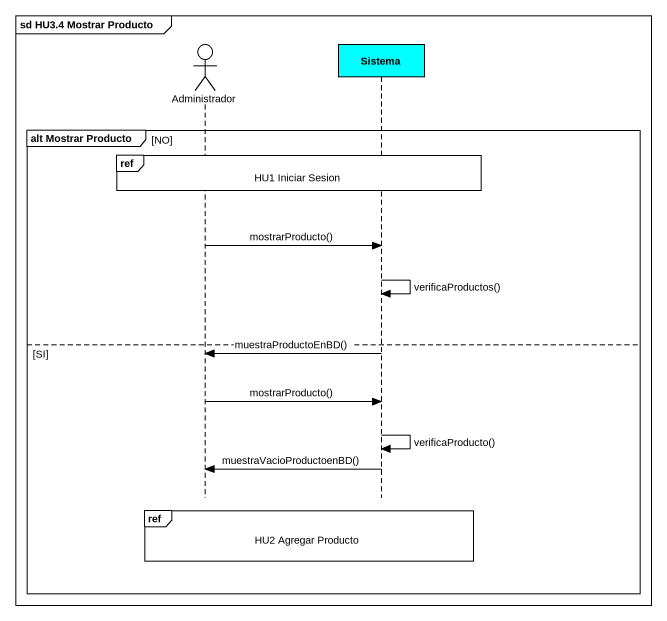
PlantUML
@startuml
mainframe sd HU3.4 Mostrar Producto
hide footbox
actor Administrador #FFFFFF
participant Sistema #00FFFF

group alt Mostrar Producto [NO]
  ref over Administrador, Sistema : HU1 Iniciar Sesion
  Administrador -> Sistema : mostrarProducto()
  Sistema -> Sistema : verificaProductos()
else SI
  Sistema -> Administrador : muestraProductoEnBD()
  Administrador -> Sistema : mostrarProducto()
  Sistema -> Sistema : verificaProducto()
  Sistema -> Administrador : muestraVacioProductoenBD()
  ref over Administrador, Sistema : HU2 Agregar Producto
end
@enduml
